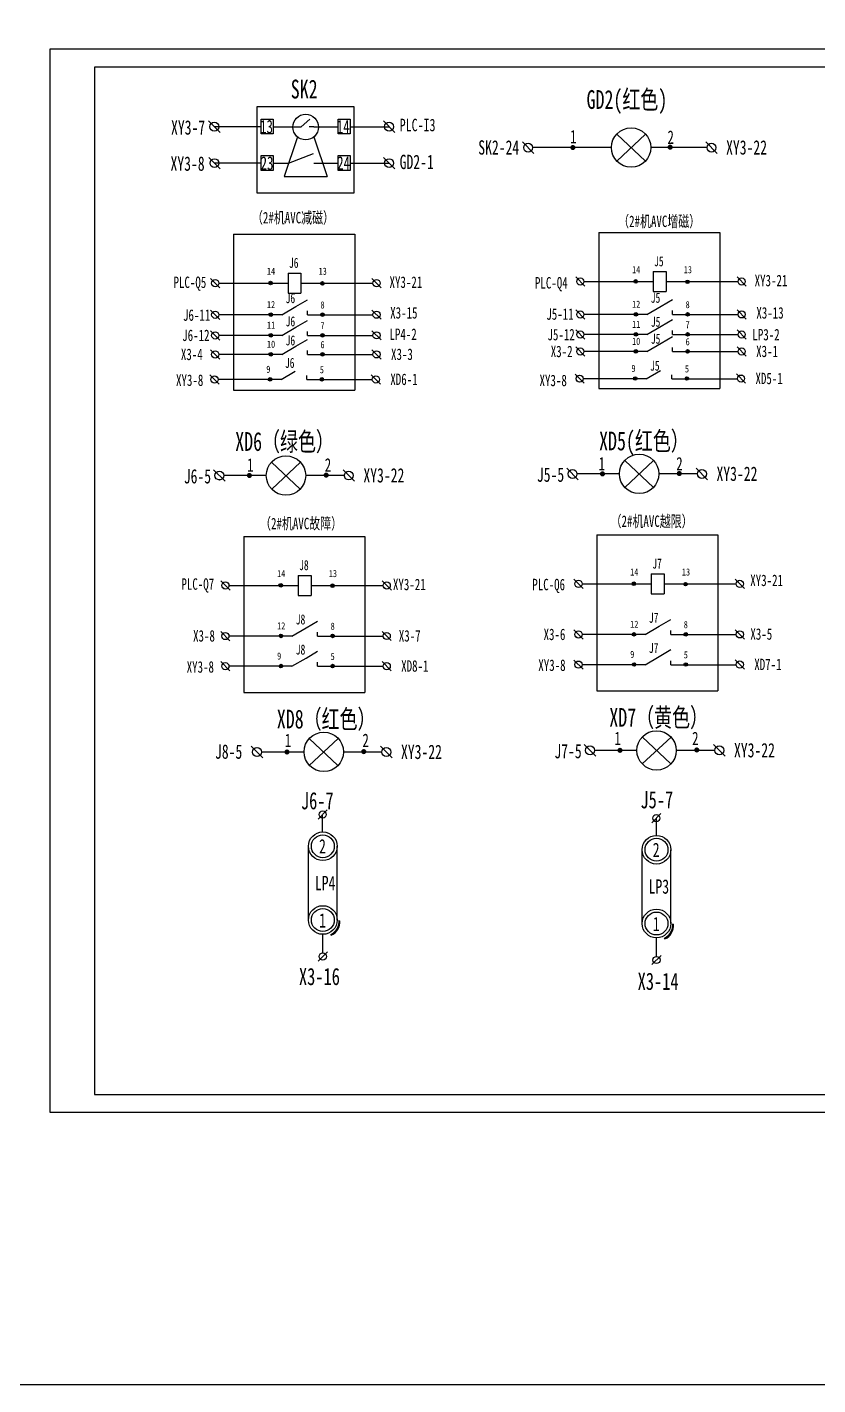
# Model space of a CAD drawing. Header units: millimetres. Extents: x -2527 to 7788, y -1442 to 1215.
# Drawn here: x 2905 to 3346, y -1442 to -684 of the extents above; entities that cross this region are included whole.
import ezdxf

# ---------------------------------------------------------------- set-up
doc = ezdxf.new("R2010")
doc.units = ezdxf.units.MM
doc.header["$MEASUREMENT"] = 0
doc.styles.get("Standard").update_dxf_attribs({"font": '', "width": 0.7, "height": 6})
doc.styles.get('Standard').set_extended_font_data('SimSun')

msp = doc.modelspace()

# ---------------------------------------------------------------- hatches: boundary and pattern name
for color, points in [(256, [(3207.828965568109, -750.8992203014168, 1), (3210.693734214672, -750.8992203014168, 1)]), (256, [(3262.146246532111, -750.7031395175463, 1), (3265.011015178674, -750.7031395175463, 1)]), (0, [(3041.460840546784, -826.5962366975318, 1), (3039.460840546784, -826.5962366975318, 1)]), (0, [(3070.36346993977, -826.824593873921, 1), (3068.36346993977, -826.824593873921, 1)]), (256, [(3245.34650111946, -825.7079352791743, 1), (3243.34650111946, -825.7079352791743, 1)]), (256, [(3274.249130512448, -825.9362924555635, 1), (3272.249130512448, -825.9362924555635, 1)]), (0, [(3041.573186239028, -844.2698054323737, 1), (3039.573186239028, -844.2698054323737, 1)]), (0, [(3070.440190386174, -844.2698054323737, 1), (3068.440190386174, -844.2698054323737, 1)]), (256, [(3245.458846811705, -844.0944972290117, 1), (3243.458846811705, -844.0944972290117, 1)]), (256, [(3274.325850958852, -844.0944972290117, 1), (3272.325850958852, -844.0944972290117, 1)]), (0, [(3041.573186239028, -855.7962437587412, 1), (3039.573186239028, -855.7962437587412, 1)]), (0, [(3070.440190386174, -855.7962437587412, 1), (3068.440190386174, -855.7962437587412, 1)]), (256, [(3245.458846811705, -855.2996622337077, 1), (3243.458846811705, -855.2996622337077, 1)]), (256, [(3274.325850958852, -855.2996622337077, 1), (3272.325850958852, -855.2996622337077, 1)]), (256, [(3245.458846811705, -864.798548135197, 1), (3243.458846811705, -864.798548135197, 1)]), (256, [(3274.325850958852, -864.798548135197, 1), (3272.325850958852, -864.798548135197, 1)]), (0, [(3041.573186239028, -866.4364276351707, 1), (3039.573186239028, -866.4364276351707, 1)]), (0, [(3070.440190386174, -866.4364276351707, 1), (3068.440190386174, -866.4364276351707, 1)]), (0, [(3041.197606923917, -880.4394328810367, 1), (3039.197606923917, -880.4394328810367, 1)]), (0, [(3070.064611071064, -880.4394328810367, 1), (3068.064611071064, -880.4394328810367, 1)]), (256, [(3245.083267496593, -879.953819420647, 1), (3243.083267496593, -879.953819420647, 1)]), (256, [(3273.95027164374, -879.953819420647, 1), (3271.95027164374, -879.953819420647, 1)]), (0, [(3027.199724193551, -934.116182504049, 1), (3030.064492840113, -934.116182504049, 1)]), (0, [(3070.072073612418, -933.9201017201785, 1), (3072.936842258981, -933.9201017201785, 1)]), (256, [(3224.366988869359, -933.2278810856915, 1), (3227.231757515922, -933.2278810856915, 1)]), (256, [(3267.239338288226, -933.031800301821, 1), (3270.104106934789, -933.031800301821, 1)]), (0, [(3244.310497360542, -994.6101923202395, 1), (3242.310497360542, -994.6101923202395, 1)]), (0, [(3047.143232684734, -995.4984937385971, 1), (3045.143232684734, -995.4984937385971, 1)]), (0, [(3076.04586207772, -995.7268509149862, 1), (3074.04586207772, -995.7268509149862, 1)]), (0, [(3273.21312675353, -994.8385494966287, 1), (3271.21312675353, -994.8385494966287, 1)]), (0, [(3047.255578376978, -1023.767932984212, 1), (3045.255578376978, -1023.767932984212, 1)]), (0, [(3076.122582524124, -1023.767932984212, 1), (3074.122582524124, -1023.767932984212, 1)]), (0, [(3244.422843052787, -1022.879631565855, 1), (3242.422843052787, -1022.879631565855, 1)]), (0, [(3273.289847199934, -1022.879631565855, 1), (3271.289847199934, -1022.879631565855, 1)]), (0, [(3244.422843052787, -1039.728904571605, 1), (3242.422843052787, -1039.728904571605, 1)]), (0, [(3273.289847199934, -1039.728904571605, 1), (3271.289847199934, -1039.728904571605, 1)]), (0, [(3047.255578376978, -1040.617205989963, 1), (3045.255578376978, -1040.617205989963, 1)]), (0, [(3076.122582524124, -1040.617205989963, 1), (3074.122582524124, -1040.617205989963, 1)]), (0, [(3048.189199764796, -1088.608621422599, 1), (3051.053968411359, -1088.608621422599, 1)]), (0, [(3091.061549183663, -1088.412540638729, 1), (3093.926317830226, -1088.412540638729, 1)]), (256, [(3234.139988927602, -1087.685722370868, 1), (3237.004757574165, -1087.685722370868, 1)]), (256, [(3277.012338346469, -1087.489641586998, 1), (3279.877106993032, -1087.489641586998, 1)])]:
    msp.add_hatch(color=color).paths.add_polyline_path(points)
h = msp.add_hatch(color=0)
edge = h.paths.add_edge_path()
edge.add_line((3078.330250809555, -1182.7565536183), (3079.096408002048, -1182.918419695903))
edge.add_arc((3071.168272820874, -1183.734361385961), 7.970011812571822, -66.51156928197281, 5.876034802165179, ccw=False)
edge.add_line((3074.344831701441, -1191.043982577981), (3073.853484119325, -1190.463859885819))
edge.add_arc((3069.83772755361, -1182.977507562872), 8.495397100687962, 298.2095675617099, 361.4903548422291)
h = msp.add_hatch(color=256)
edge = h.paths.add_edge_path()
edge.add_line((3264.670067589181, -1184.721939417233), (3265.436224781673, -1184.883805494836))
edge.add_arc((3257.5080896005, -1185.699747184894), 7.970011812571822, -66.51156928197281, 5.876034802165179, ccw=False)
edge.add_line((3260.684648481067, -1193.009368376914), (3260.193300898951, -1192.429245684752))
edge.add_arc((3256.177544333236, -1184.942893361805), 8.495397100687962, 298.2095675617099, 361.4903548422291)

# ---------------------------------------------------------------- linework, layer by layer
at = {"color": 0, "lineweight": -3, "ltscale": 1000}
msp.add_line((3057.493007725104, -739.2643650268265), (3062.303854109027, -735.0217974442503), dxfattribs=at)
at = {"color": 0}
for p, q in [((3012.303172364211, -742.4812302924392), (3005.869441832986, -736.0474997612146)), ((3035.267555841068, -739.2643650268265), (3009.02025237091, -739.2643650268265)), ((3041.938101418144, -739.2643650268265), (3050.522513868495, -739.2643650268265)), ((3050.522513868495, -739.2643650268265), (3057.493007725104, -739.2643650268265)), ((3064.658993464855, -739.2643650268265), (3062.08262241325, -739.2643650268265)), ((3064.658993464855, -739.2643650268265), (3078.252413935536, -739.2643650268265)), ((3055.41718711779, -744.9201954488526), (3047.962098578066, -767.1151247907846)), ((3064.655661064371, -744.9084814861817), (3072.09689655361, -767.1151247907846)), ((3012.349587511331, -762.8460384576747), (3005.915856980107, -756.41230792645)), ((3050.522513868495, -759.6291731920619), (3064.405892780987, -754.1572116749785)), ((3035.313970988189, -759.6291731920619), (3009.066667518031, -759.6291731920619)), ((3041.938101418144, -759.6291731920619), (3050.522513868495, -759.6291731920619)), ((3064.658993464855, -759.6291731920619), (3078.252413935536, -759.6291731920619)), ((3047.962098578066, -767.1151247907846), (3072.09689655361, -767.1151247907846)), ((3019.79367513012, -799.2609271156989), (3019.79367513012, -886.4129164071192)), ((3019.79367513012, -799.2609271156989), (3087.428872312415, -799.2609271156989)), ((3087.428872312415, -799.2609271156989), (3087.428872312415, -886.4129164071192)), ((3012.119480225277, -829.2426356094402), (3006.972495800297, -824.0956511844606)), ((3011.551188481748, -826.704593873922), (3050.213732320026, -826.704593873922)), ((3050.213732320026, -821.1045938739217), (3057.413732320027, -821.1045938739217)), ((3050.213732320026, -821.1045938739217), (3050.213732320026, -832.3045938739224)), ((3057.413732320027, -821.1045938739217), (3057.413732320027, -832.3045938739224)), ((3057.413732320027, -826.704593873922), (3061.592375245092, -826.704593873922)), ((3050.213732320026, -832.3045938739224), (3057.413732320027, -832.3045938739224)), ((3012.113734576522, -846.9278471678917), (3006.966750151541, -841.7808627429122)), ((3046.710773039016, -844.3898054323736), (3054.614834354303, -839.7545062008985)), ((3054.614834354303, -839.7545062008985), (3061.064889526993, -835.9719019684253)), ((3040.573186239028, -844.3898054323736), (3011.545442832993, -844.3898054323736)), ((3046.710773039016, -844.3898054323736), (3040.573186239028, -844.3898054323736)), ((3054.614834354303, -851.280944527266), (3061.064889526993, -847.4983402947928)), ((3061.064889526993, -844.3898054323736), (3061.064889526993, -842.158659986515)), ((3061.064889526993, -844.3898054323736), (3069.440190386174, -844.3898054323736)), ((3012.113734576522, -858.4542854942592), (3006.966750151541, -853.3073010692797)), ((3040.573186239028, -855.9162437587411), (3011.545442832993, -855.9162437587411)), ((3046.710773039016, -855.9162437587411), (3040.573186239028, -855.9162437587411)), ((3046.710773039016, -855.9162437587411), (3054.614834354303, -851.280944527266)), ((3061.064889526993, -855.9162437587411), (3061.064889526993, -853.6850983128825)), ((3061.064889526993, -855.9162437587411), (3069.440190386174, -855.9162437587411)), ((3012.113734576522, -869.0944693706888), (3006.966750151541, -863.9474849457083)), ((3046.710773039016, -866.5564276351697), (3054.614834354303, -861.9211284036946)), ((3054.614834354303, -861.9211284036946), (3061.064889526993, -858.1385241712223)), ((3061.064889526993, -866.5564276351697), (3061.064889526993, -864.325282189312)), ((3040.573186239028, -866.5564276351697), (3011.545442832993, -866.5564276351697)), ((3046.710773039016, -866.5564276351697), (3040.573186239028, -866.5564276351697)), ((3061.064889526993, -866.5564276351697), (3069.440190386174, -866.5564276351697)), ((3011.738155261412, -883.0974746165548), (3006.591170836431, -877.9504901915743)), ((3046.335193723906, -880.5594328810357), (3054.239255039192, -875.9241336495625)), ((3060.689310211883, -880.5594328810357), (3060.689310211883, -878.328287435178)), ((3040.197606923917, -880.5594328810357), (3011.169863517882, -880.5594328810357)), ((3019.79367513012, -886.4129164071192), (3087.428872312415, -886.4129164071192)), ((3046.335193723906, -880.5594328810357), (3040.197606923917, -880.5594328810357)), ((3060.689310211883, -880.5594328810357), (3069.064611071064, -880.5594328810357)), ((3015.103526660921, -937.3788461894883), (3008.669796129697, -930.9451156582645)), ((3087.35457567888, -937.3718183697611), (3080.920845147656, -930.9380878385364)), ((3025.47606726807, -968.1631841567641), (3093.111264450366, -968.1631841567641)), ((3025.47606726807, -968.1631841567641), (3025.47606726807, -1055.315173448183)), ((3093.111264450366, -968.1631841567641), (3093.111264450366, -1055.315173448183)), ((3017.801872363227, -998.1448926505054), (3012.654887938247, -992.9979082255259)), ((3055.896124457976, -990.0068509149869), (3055.896124457976, -1001.206850914987)), ((3055.896124457976, -990.0068509149869), (3063.096124457977, -990.0068509149869)), ((3063.096124457977, -990.0068509149869), (3063.096124457977, -1001.206850914987)), ((3107.892087368364, -998.1556088729667), (3102.745102943384, -993.0086244479871)), ((3214.969137039036, -997.256591232147), (3209.822152614056, -992.1096068071683)), ((3253.063389133786, -989.1185494966294), (3260.263389133785, -989.1185494966294)), ((3253.063389133786, -989.1185494966294), (3253.063389133786, -1000.318549496629)), ((3260.263389133785, -989.1185494966294), (3260.263389133785, -1000.318549496629)), ((3305.059352044173, -997.2673074546092), (3299.912367619193, -992.1203230296296)), ((3017.233580619698, -995.6068509149864), (3055.896124457976, -995.6068509149864)), ((3055.896124457976, -1001.206850914987), (3063.096124457977, -1001.206850914987)), ((3063.096124457977, -995.6068509149864), (3067.274767383042, -995.6068509149864)), ((3067.274767383042, -995.6068509149864), (3103.318918799962, -995.6068509149864)), ((3214.400845295508, -994.7185494966288), (3253.063389133786, -994.7185494966288)), ((3253.063389133786, -1000.318549496629), (3260.263389133785, -1000.318549496629)), ((3260.263389133785, -994.7185494966288), (3264.442032058851, -994.7185494966288)), ((3264.442032058851, -994.7185494966288), (3300.486183475771, -994.7185494966288)), ((3060.297226492253, -1019.252633752738), (3066.747281664943, -1015.470029520264)), ((3257.464491168063, -1018.364332334379), (3263.914546340751, -1014.581728101906)), ((3017.796126714472, -1026.42597471973), (3012.649142289491, -1021.278990294751)), ((3046.255578376978, -1023.887932984212), (3017.227834970943, -1023.887932984212)), ((3052.393165176966, -1023.887932984212), (3046.255578376978, -1023.887932984212)), ((3052.393165176966, -1023.887932984212), (3060.297226492253, -1019.252633752738)), ((3066.747281664943, -1023.887932984212), (3066.747281664943, -1021.656787538353)), ((3066.747281664943, -1023.887932984212), (3075.122582524124, -1023.887932984212)), ((3075.122582524124, -1023.887932984212), (3103.318918799962, -1023.887932984212)), ((3107.884844823936, -1026.378888777007), (3102.737860398957, -1021.231904352027)), ((3214.96339139028, -1025.537673301373), (3209.816406965301, -1020.390688876393)), ((3243.422843052787, -1022.999631565855), (3214.395099646752, -1022.999631565855)), ((3249.560429852774, -1022.999631565855), (3243.422843052787, -1022.999631565855)), ((3249.560429852774, -1022.999631565855), (3257.464491168063, -1018.364332334379)), ((3263.914546340751, -1022.999631565855), (3263.914546340751, -1020.768486119996)), ((3263.914546340751, -1022.999631565855), (3272.289847199934, -1022.999631565855)), ((3272.289847199934, -1022.999631565855), (3300.486183475771, -1022.999631565855)), ((3305.052109499746, -1025.490587358649), (3299.905125074765, -1020.343602933669)), ((3257.464491168063, -1035.213605340131), (3263.914546340753, -1031.431001107657)), ((3017.796126714472, -1043.275247725481), (3012.649142289491, -1038.128263300502)), ((3052.393165176966, -1040.737205989964), (3060.297226492253, -1036.101906758488)), ((3060.297226492253, -1036.101906758488), (3066.747281664943, -1032.319302526014)), ((3066.747281664943, -1040.737205989964), (3066.747281664943, -1038.506060544104)), ((3107.884844823936, -1043.228161782758), (3102.737860398957, -1038.081177357778)), ((3214.963391390282, -1042.386946307123), (3209.816406965301, -1037.239961882144)), ((3249.560429852776, -1039.848904571605), (3257.464491168063, -1035.213605340131)), ((3263.914546340753, -1039.848904571605), (3263.914546340753, -1037.617759125746)), ((3305.052109499746, -1042.3398603644), (3299.905125074767, -1037.19287593942)), ((3046.255578376978, -1040.737205989964), (3017.227834970944, -1040.737205989964)), ((3052.393165176966, -1040.737205989964), (3046.255578376978, -1040.737205989964)), ((3066.747281664943, -1040.737205989964), (3075.122582524124, -1040.737205989964)), ((3075.122582524124, -1040.737205989964), (3103.318918799962, -1040.737205989964)), ((3243.422843052787, -1039.848904571605), (3214.395099646752, -1039.848904571605)), ((3249.560429852776, -1039.848904571605), (3243.422843052787, -1039.848904571605)), ((3263.914546340753, -1039.848904571605), (3272.289847199934, -1039.848904571605)), ((3272.289847199934, -1039.848904571605), (3300.486183475772, -1039.848904571605)), ((3025.47606726807, -1055.315173448183), (3093.111264450366, -1055.315173448183)), ((3222.643331943878, -1054.426872029826), (3290.278529126174, -1054.426872029826)), ((3036.093002232166, -1091.871285108039), (3029.659271700943, -1085.437554576814)), ((3072.113890595973, -1121.001394918698), (3066.966906170994, -1126.148379343677)), ((3069.540398383484, -1133.268916010888), (3069.540398383484, -1123.574887131188)), ((3061.632560464785, -1165.877605802239), (3061.632469800698, -1141.268415644972)), ((3077.632382615467, -1165.877605802239), (3077.632469800594, -1141.268414514025)), ((3061.632621854284, -1182.5407178925), (3061.632560464785, -1165.877605802239)), ((3077.632265769765, -1182.539673248846), (3077.632324799923, -1165.877605802239)), ((3078.330250809555, -1182.7565536183), (3079.096408002048, -1182.918419695903)), ((3069.632440327398, -1200.878017561072), (3069.632440327398, -1190.486825432752)), ((3073.853484119325, -1190.463859885819), (3074.344831701441, -1191.043982577981)), ((3072.198180102876, -1200.310102883263), (3067.051195677896, -1205.457087308242))]:
    msp.add_line(p, q, dxfattribs=at)
for p, q in [((3084.922959512611, -739.2643650268265), (3106.637315693692, -739.2643650268265)), ((3109.854180959303, -742.4812302924392), (3103.420450428079, -736.0474997612146)), ((3187.502697237867, -754.1618839868561), (3181.068966706644, -747.7281534556314)), ((3289.875422109876, -754.1689118065833), (3283.441691578652, -747.7351812753586)), ((3109.854180959303, -762.8460384576747), (3103.420450428079, -756.4123079264509)), ((3084.922959512611, -759.6291731920619), (3106.637315693692, -759.6291731920619)), ((3223.679335702796, -798.3726256973414), (3291.314532885092, -798.3726256973414)), ((3223.679335702796, -798.3726256973414), (3223.679335702797, -885.5246149887607)), ((3291.314532885092, -798.3726256973414), (3291.314532885092, -885.5246149887607)), ((3061.592375245092, -826.704593873922), (3097.636526662012, -826.704593873922)), ((3102.209695230414, -829.2533518319024), (3097.062710805434, -824.1063674069219)), ((3216.005140797954, -828.3543341910827), (3210.858156372974, -823.2073497661031)), ((3215.436849054426, -825.8162924555636), (3254.099392892704, -825.8162924555636)), ((3254.099392892704, -820.2162924555641), (3254.099392892704, -831.416292455564)), ((3254.099392892704, -820.2162924555641), (3261.299392892703, -820.2162924555641)), ((3261.299392892703, -820.2162924555641), (3261.299392892703, -831.416292455564)), ((3261.299392892703, -825.8162924555636), (3265.478035817769, -825.8162924555636)), ((3265.478035817769, -825.8162924555636), (3301.522187234689, -825.8162924555636)), ((3306.095355803091, -828.3650504135439), (3300.948371378111, -823.2180659885644)), ((3254.099392892704, -831.416292455564), (3261.299392892703, -831.416292455564)), ((3102.202452685986, -846.8807612251676), (3097.055468261007, -841.733776800188)), ((3215.999395149198, -846.7525389645298), (3210.852410724219, -841.6055545395511)), ((3250.596433611692, -844.2144972290125), (3258.500494926981, -839.5791979975374)), ((3258.500494926981, -839.5791979975374), (3264.950550099669, -835.7965937650633)), ((3264.950550099669, -844.2144972290125), (3264.950550099669, -841.983351783153)), ((3306.088113258664, -846.7054530218074), (3300.941128833683, -841.558468596827)), ((3069.440190386174, -844.3898054323736), (3097.636526662012, -844.3898054323736)), ((3244.458846811705, -844.2144972290125), (3215.43110340567, -844.2144972290125)), ((3250.596433611692, -844.2144972290125), (3244.458846811705, -844.2144972290125)), ((3258.500494926981, -850.7843630022335), (3264.950550099669, -847.0017587697594)), ((3264.950550099669, -844.2144972290125), (3273.325850958852, -844.2144972290125)), ((3273.325850958852, -844.2144972290125), (3301.52218723469, -844.2144972290125)), ((3069.440190386174, -855.9162437587411), (3097.636526662012, -855.9162437587411)), ((3102.202452685986, -858.4071995515351), (3097.055468261007, -853.2602151265555)), ((3215.999395149198, -857.9577039692258), (3210.852410724219, -852.8107195442471)), ((3244.458846811705, -855.4196622337086), (3215.43110340567, -855.4196622337086)), ((3250.596433611692, -855.4196622337086), (3244.458846811705, -855.4196622337086)), ((3250.596433611692, -855.4196622337086), (3258.500494926981, -850.7843630022335)), ((3258.500494926981, -860.2832489037228), (3264.950550099669, -856.5006446712487)), ((3264.950550099669, -855.4196622337086), (3264.950550099669, -853.188516787849)), ((3264.950550099669, -855.4196622337086), (3273.325850958852, -855.4196622337086)), ((3273.325850958852, -855.4196622337086), (3301.52218723469, -855.4196622337086)), ((3306.088113258664, -857.9106180265035), (3300.941128833683, -852.763633601523)), ((3102.202452685986, -869.0473834279646), (3097.055468261007, -863.9003990029842)), ((3215.999395149198, -867.4565898707151), (3210.852410724219, -862.3096054457355)), ((3250.596433611692, -864.9185481351969), (3258.500494926981, -860.2832489037228)), ((3264.950550099669, -864.9185481351969), (3264.950550099669, -862.6874026893383)), ((3306.088113258664, -867.4095039279919), (3300.941128833683, -862.2625195030123)), ((3069.440190386174, -866.5564276351697), (3097.636526662012, -866.5564276351697)), ((3244.458846811705, -864.9185481351969), (3215.43110340567, -864.9185481351969)), ((3250.596433611692, -864.9185481351969), (3244.458846811705, -864.9185481351969)), ((3264.950550099669, -864.9185481351969), (3273.325850958852, -864.9185481351969)), ((3273.325850958852, -864.9185481351969), (3301.52218723469, -864.9185481351969)), ((3101.826873370876, -883.0503886738306), (3096.679888945897, -877.903404248852)), ((3215.623815834088, -882.6118611561651), (3210.476831409107, -877.4648767311855)), ((3250.220854296582, -880.0738194206469), (3258.124915611868, -875.4385201891728)), ((3264.574970784559, -880.0738194206469), (3264.574970784559, -877.8426739747883)), ((3305.712533943552, -882.5647752134419), (3300.565549518573, -877.4177907884623)), ((3069.064611071064, -880.5594328810357), (3097.260947346902, -880.5594328810357)), ((3244.083267496593, -880.0738194206469), (3215.055524090559, -880.0738194206469)), ((3223.679335702796, -885.5246149887607), (3291.314532885092, -885.5246149887607)), ((3250.220854296582, -880.0738194206469), (3244.083267496593, -880.0738194206469)), ((3264.574970784559, -880.0738194206469), (3272.95027164374, -880.0738194206469)), ((3272.95027164374, -880.0738194206469), (3301.146607919578, -880.0738194206469)), ((3212.270791336729, -936.4905447711308), (3205.837060805506, -930.0568142399061)), ((3284.521840354689, -936.4835169514035), (3278.088109823465, -930.0497864201789)), ((3222.643331943878, -967.2748827384066), (3222.643331943879, -1054.426872029826)), ((3222.643331943878, -967.2748827384066), (3290.278529126174, -967.2748827384066)), ((3290.278529126174, -967.2748827384066), (3290.278529126174, -1054.426872029826)), ((3222.043791394972, -1090.948386056308), (3215.610060863748, -1084.514655525083)), ((3294.294840412931, -1090.941358236581), (3287.861109881707, -1084.507627705356)), ((3108.344051250126, -1091.864257288312), (3101.910320718902, -1085.430526757086)), ((3258.453707375599, -1122.96678071763), (3253.30672295062, -1128.11376514261)), ((3255.88021516311, -1135.234301809821), (3255.88021516311, -1125.54027293012)), ((3247.972377244411, -1167.842991601172), (3247.972286580324, -1143.233801443905)), ((3263.972199395093, -1167.842991601172), (3263.97228658022, -1143.233800312957)), ((3247.972438633909, -1184.506103691432), (3247.972377244411, -1167.842991601172)), ((3263.972082549391, -1184.505059047779), (3263.972141579549, -1167.842991601172)), ((3264.670067589181, -1184.721939417233), (3265.436224781673, -1184.883805494836)), ((3255.972257107024, -1202.843403360004), (3255.972257107024, -1192.452211231684)), ((3260.193300898951, -1192.429245684752), (3260.684648481067, -1193.009368376914)), ((3258.537996882502, -1202.275488682195), (3253.391012457522, -1207.422473107174))]:
    msp.add_line(p, q)
at = {"linetype": 'Continuous'}
for p, q in [((3230.792859791983, -750.9379909015161), (3186.792859791983, -750.9379909015161)), ((3233.745878349673, -743.4382515949046), (3249.755323104406, -758.5274031316103)), ((3249.859549021825, -743.4594532858355), (3233.800246456769, -758.4956447751574)), ((3284.158556844264, -750.9379909015161), (3252.792859791983, -750.9379909015161)), ((3238.189411009356, -925.7669123791793), (3254.198855764089, -940.856063915885)), ((3254.303081681508, -925.7881140701111), (3238.243779116452, -940.824305559433)), ((3206.560953890845, -933.2666516857907), (3206.553935949188, -933.2666516857907)), ((3235.236392451666, -933.2666516857907), (3211.553916193047, -933.2666516857907)), ((3278.805014601589, -933.2666516857907), (3257.236392451666, -933.2666516857907)), ((3247.962411067598, -1080.224753664356), (3263.97185582233, -1095.313905201062)), ((3264.076081739749, -1080.245955355287), (3248.016779174694, -1095.282146844609)), ((3102.627225497026, -1088.647392022699), (3081.058603347103, -1088.647392022699)), ((3216.333953949086, -1087.724492970968), (3216.32693600743, -1087.724492970968)), ((3245.009392509908, -1087.724492970968), (3221.32691625129, -1087.724492970968)), ((3288.578014659832, -1087.724492970968), (3267.009392509908, -1087.724492970968))]:
    msp.add_line(p, q, dxfattribs=at)
at = {"color": 0, "linetype": 'Continuous'}
for p, q in [((3041.022146333547, -926.6552137975377), (3057.03159108828, -941.7443653342434)), ((3057.135817005699, -926.6764154884686), (3041.076514440643, -941.7126069777905)), ((3009.393689215036, -934.1549531041492), (3009.386671273378, -934.1549531041492)), ((3038.069127775857, -934.1549531041492), (3014.386651517239, -934.1549531041492)), ((3081.637749925781, -934.1549531041492), (3060.069127775857, -934.1549531041492)), ((3062.011621904794, -1081.147652716088), (3078.021066659527, -1096.236804252793)), ((3078.125292576946, -1081.168854407018), (3062.06599001189, -1096.20504589634)), ((3062.096460952524, -1081.068218620973), (3078.105905707256, -1096.157370157679)), ((3030.383164786283, -1088.647392022699), (3030.376146844625, -1088.647392022699)), ((3059.058603347103, -1088.647392022699), (3035.376127088486, -1088.647392022699))]:
    msp.add_line(p, q, dxfattribs=at)
at = {"color": 1, "lineweight": -3, "ltscale": 1000}
msp.add_lwpolyline([(-1784.675944593917, -215.4055684265004), (7786.060408455211, -215.4055684265004), (7786.060408455211, -1442.203847703855), (-1784.675944593917, -1442.203847703855)], close=True, dxfattribs=at)
for points in [[(2917.227195711879, -1289.902977936455), (3757.227195711879, -1289.902977936455), (3757.227195711879, -695.9029779364546), (2917.227195711879, -695.9029779364546)], [(2942.227195711879, -1279.902977936455), (3747.227195711879, -1279.902977936455), (3747.227195711879, -705.9029779364546), (2942.227195711879, -705.9029779364546)]]:
    msp.add_lwpolyline(points, close=True)
at = {"color": 0}
msp.add_lwpolyline([(3032.936513967054, -728.0015167925185), (3086.854814063105, -728.0015167925185), (3086.854814063105, -776.4429822251577), (3032.936513967054, -776.4429822251577)], close=True, dxfattribs=at)
at = {"color": 0, "lineweight": -3, "ltscale": 1000}
for points in [[(3035.267555841068, -735.0497252229588), (3041.938101418144, -735.0497252229588), (3041.938101418144, -743.3292318559861), (3035.267555841068, -743.3292318559861)], [(3078.252413935536, -735.0497252229588), (3084.922959512611, -735.0497252229588), (3084.922959512611, -743.3292318559861), (3078.252413935536, -743.3292318559861)], [(3035.267555841068, -755.4145333881943), (3041.938101418144, -755.4145333881943), (3041.938101418144, -763.6940400212216), (3035.267555841068, -763.6940400212216)], [(3078.252413935536, -755.4145333881943), (3084.922959512611, -755.4145333881943), (3084.922959512611, -763.6940400212216), (3078.252413935536, -763.6940400212216)]]:
    msp.add_lwpolyline(points, close=True, dxfattribs=at)
at = {"color": 0}
for centre, radius in [((3060.029497565838, -739.4515822003259), 7.15395964002681), ((3009.086307098598, -739.250309387372), 2.5), ((3009.093334918325, -739.2573372070992), 2.5), ((3009.132722245718, -759.6151175526074), 2.5), ((3009.139750065446, -759.6221453723347), 2.5), ((3009.545988012787, -826.6578988853862), 2), ((3009.551610268569, -826.6635211411685), 2), ((3040.460840546784, -826.5962366975318), 1), ((3040.460840546784, -826.5962366975318), 0.12), ((3069.36346993977, -826.824593873921), 1), ((3069.36346993977, -826.824593873921), 0.12), ((3009.540242364032, -844.3431104438387), 2), ((3009.545864619813, -844.3487326996201), 2), ((3040.573186239028, -844.2698054323737), 1), ((3040.573186239028, -844.2698054323737), 0.12), ((3069.440190386174, -844.2698054323737), 1), ((3069.440190386174, -844.2698054323737), 0.12), ((3009.540242364032, -855.8695487702062), 2), ((3009.545864619813, -855.8751710259876), 2), ((3040.573186239028, -855.7962437587412), 1), ((3040.573186239028, -855.7962437587412), 0.12), ((3069.440190386174, -855.7962437587412), 1), ((3069.440190386174, -855.7962437587412), 0.12), ((3009.540242364032, -866.5097326466357), 2), ((3009.545864619813, -866.5153549024171), 2), ((3040.573186239028, -866.4364276351707), 1), ((3040.573186239028, -866.4364276351707), 0.12), ((3069.440190386174, -866.4364276351707), 1), ((3069.440190386174, -866.4364276351707), 0.12), ((3009.164663048921, -880.5127378925017), 2), ((3009.170285304703, -880.5183601482831), 2), ((3040.197606923917, -880.4394328810367), 1), ((3069.064611071064, -880.4394328810367), 1), ((3040.197606923917, -880.4394328810367), 0.12), ((3069.064611071064, -880.4394328810367), 0.12), ((3011.886661395309, -934.147925284422), 2.5), ((3011.893689215036, -934.1549531041492), 2.5), ((3084.137710413268, -934.1408974646947), 2.5), ((3084.144738232995, -934.147925284422), 2.5), ((3015.228380150737, -995.5601559264514), 2), ((3015.234002406519, -995.5657781822338), 2), ((3105.318595155874, -995.5708721489136), 2), ((3105.324217411656, -995.576494404695), 2), ((3212.395644826545, -994.6718545080939), 2), ((3212.401267082327, -994.6774767638753), 2), ((3243.310497360542, -994.6101923202395), 1), ((3302.485859831682, -994.6825707305561), 2), ((3302.491482087465, -994.6881929863375), 2), ((3046.143232684734, -995.4984937385971), 1), ((3046.143232684734, -995.4984937385971), 0.12), ((3075.04586207772, -995.7268509149862), 1), ((3075.04586207772, -995.7268509149862), 0.12), ((3243.310497360542, -994.6101923202395), 0.12), ((3272.21312675353, -994.8385494966287), 1), ((3272.21312675353, -994.8385494966287), 0.12), ((3015.222634501982, -1023.841237995677), 2), ((3015.228256757763, -1023.846860251459), 2), ((3046.255578376978, -1023.767932984212), 1), ((3046.255578376978, -1023.767932984212), 0.12), ((3075.122582524124, -1023.767932984212), 1), ((3075.122582524124, -1023.767932984212), 0.12), ((3105.311352611447, -1023.794152052954), 2), ((3105.316974867229, -1023.799774308735), 2), ((3212.38989917779, -1022.95293657732), 2), ((3212.395521433572, -1022.958558833102), 2), ((3243.422843052787, -1022.879631565855), 1), ((3243.422843052787, -1022.879631565855), 0.12), ((3272.289847199934, -1022.879631565855), 1), ((3272.289847199934, -1022.879631565855), 0.12), ((3302.478617287255, -1022.905850634596), 2), ((3302.484239543037, -1022.911472890378), 2), ((3015.222634501982, -1040.690511001428), 2), ((3015.228256757763, -1040.69613325721), 2), ((3105.311352611448, -1040.643425058704), 2), ((3105.316974867229, -1040.649047314487), 2), ((3212.389899177791, -1039.80220958307), 2), ((3212.395521433573, -1039.807831838853), 2), ((3243.422843052787, -1039.728904571605), 1), ((3272.289847199934, -1039.728904571605), 1), ((3302.478617287255, -1039.755123640347), 2), ((3302.484239543039, -1039.760745896128), 2), ((3046.255578376978, -1040.617205989963), 1), ((3046.255578376978, -1040.617205989963), 0.12), ((3075.122582524124, -1040.617205989963), 1), ((3075.122582524124, -1040.617205989963), 0.12), ((3243.422843052787, -1039.728904571605), 0.12), ((3272.289847199934, -1039.728904571605), 0.12), ((3032.876136966555, -1088.640364202972), 2.5), ((3032.883164786283, -1088.647392022699), 2.5), ((3069.52915387192, -1123.574887131188), 2), ((3069.534776127702, -1123.569264875407), 2), ((3069.632469800644, -1141.268386171727), 8), ((3069.632469800644, -1141.268386171727), 6.4), ((3069.632440327398, -1182.486825432752), 8), ((3069.632440327398, -1182.486825432752), 6.4), ((3069.613443378822, -1202.883595095753), 2), ((3069.619065634604, -1202.877972839971), 2)]:
    msp.add_circle(centre, radius, dxfattribs=at)
for centre, radius in [((3106.637315693692, -739.250309387372), 2.5), ((3106.644343513419, -739.2573372070992), 2.5), ((3184.285831972255, -750.9309630817888), 2.5), ((3184.292859791983, -750.9379909015161), 2.5), ((3286.658556844264, -750.9379909015161), 2.5), ((3286.665584663991, -750.9450187212433), 2.5), ((3106.637315693692, -759.6151175526074), 2.5), ((3106.644343513419, -759.6221453723347), 2.5), ((3099.636203017924, -826.6686151078493), 2), ((3099.641825273706, -826.6742373636307), 2), ((3213.431648585463, -825.7695974670287), 2), ((3213.437270841245, -825.775219722811), 2), ((3244.34650111946, -825.7079352791743), 1), ((3244.34650111946, -825.7079352791743), 0.12), ((3273.249130512448, -825.9362924555635), 1), ((3273.249130512448, -825.9362924555635), 0.12), ((3303.5218635906, -825.7803136894909), 2), ((3303.527485846383, -825.7859359452723), 2), ((3099.628960473497, -844.2960245011145), 2), ((3099.634582729279, -844.3016467568968), 2), ((3213.425902936708, -844.1678022404767), 2), ((3213.431525192491, -844.1734244962599), 2), ((3244.458846811705, -844.0944972290117), 1), ((3244.458846811705, -844.0944972290117), 0.12), ((3273.325850958852, -844.0944972290117), 1), ((3273.325850958852, -844.0944972290117), 0.12), ((3303.514621046173, -844.1207162977544), 2), ((3303.520243301955, -844.1263385535358), 2), ((3099.628960473497, -855.822462827482), 2), ((3099.634582729279, -855.8280850832643), 2), ((3213.425902936708, -855.3729672451727), 2), ((3213.431525192491, -855.378589500956), 2), ((3244.458846811705, -855.2996622337077), 1), ((3244.458846811705, -855.2996622337077), 0.12), ((3273.325850958852, -855.2996622337077), 1), ((3273.325850958852, -855.2996622337077), 0.12), ((3303.514621046173, -855.3258813024504), 2), ((3303.520243301955, -855.3315035582318), 2), ((3099.628960473497, -866.4626467039116), 2), ((3099.634582729279, -866.468268959693), 2), ((3213.425902936708, -864.871853146662), 2), ((3213.431525192491, -864.8774754024444), 2), ((3244.458846811705, -864.798548135197), 1), ((3244.458846811705, -864.798548135197), 0.12), ((3273.325850958852, -864.798548135197), 1), ((3273.325850958852, -864.798548135197), 0.12), ((3303.514621046173, -864.8247672039388), 2), ((3303.520243301955, -864.8303894597202), 2), ((3099.253381158385, -880.4656519497776), 2), ((3099.259003414169, -880.471274205559), 2), ((3213.050323621597, -880.027124432112), 2), ((3213.055945877379, -880.0327466878944), 2), ((3244.083267496593, -879.953819420647), 1), ((3244.083267496593, -879.953819420647), 0.12), ((3272.95027164374, -879.953819420647), 1), ((3272.95027164374, -879.953819420647), 0.12), ((3303.139041731062, -879.9800384893888), 2), ((3303.144663986845, -879.9856607451702), 2), ((3209.053926071118, -933.2596238660644), 2.5), ((3209.060953890845, -933.2666516857917), 2.5), ((3281.304975089077, -933.2525960463363), 2.5), ((3281.312002908804, -933.2596238660635), 2.5), ((3105.127185984515, -1088.633336383245), 2.5), ((3105.134213804242, -1088.640364202972), 2.5), ((3218.826926129359, -1087.717465151241), 2.5), ((3218.833953949086, -1087.724492970968), 2.5), ((3291.077975147318, -1087.710437331513), 2.5), ((3291.085002967046, -1087.717465151241), 2.5), ((3255.868970651546, -1125.54027293012), 2), ((3255.874592907327, -1125.534650674339), 2), ((3255.97228658027, -1143.233771970659), 8.000000000000137), ((3255.97228658027, -1143.233771970659), 6.4), ((3255.972257107024, -1184.452211231684), 8), ((3255.972257107024, -1184.452211231684), 6.4), ((3255.953260158448, -1204.848980894685), 2), ((3255.95888241423, -1204.843358638904), 2)]:
    msp.add_circle(centre, radius)
at = {"linetype": 'Continuous'}
for centre in [(3241.792859791983, -750.9379909015161), (3246.236392451666, -933.2666516857907), (3256.009392509908, -1087.724492970968)]:
    msp.add_circle(centre, 11, dxfattribs=at)
at = {"color": 0, "linetype": 'Continuous'}
for centre in [(3049.069127775857, -934.1549531041492), (3070.143442394832, -1088.567957927585)]:
    msp.add_circle(centre, 11, dxfattribs=at)
at = {"color": 0}
msp.add_arc((3071.168272820874, -1183.734361385961), 7.970011812571822, 293.4884307180311, 5.876034802140386, dxfattribs=at)
msp.add_arc((3257.5080896005, -1185.699747184894), 7.970011812571822, 293.4884307180311, 5.876034802140386)

# ---------------------------------------------------------------- texts
at = {"color": 0, "width": 0.7}
for s, height, p in [('SK2', 10.5, (3051.725148748273, -723.4702286078773)), ('13', 7.5, (3034.618123581948, -742.967311314228)), ('14', 7.5, (3077.466388666658, -742.9262688589524)), ('23', 7.5, (3034.900358146901, -763.3653834877596)), ('24', 7.5, (3077.650960007454, -763.2910770241879)), ('（2#机AVC减磁）', 6.4, (3030.063784755471, -793.2737974650754)), ('14', 4, (3038.435196762086, -822.0160819079119)), ('J6', 5.600000000000001, (3050.715272069287, -818.1140765942409)), ('13', 4, (3067.298624907255, -822.0160819079119)), ('PLC-Q5', 6.4, (2986.258915161997, -829.3799947700427)), ('XY3-21', 6.4, (3106.869376707506, -829.2948277657479)), ('PLC-Q4', 6.4, (3188.071244601145, -829.6668579768593)), ('XY3-21', 6.4, (3310.7494150244, -828.400904091608)), ('J6', 5.600000000000001, (3048.846976623864, -837.8270617968974)), ('J6-11', 6.4, (2991.554834935909, -847.708333537239)), ('12', 4, (3038.435196762086, -840.6275650408443)), ('8', 4, (3068.330355340593, -840.846102872044)), ('X3-15', 6.4, (3107.256796813645, -846.4351737296229)), ('J5-11', 6.4, (3194.424131614003, -847.1285896129066)), ('X3-13', 6.4, (3311.703086235942, -846.4543185466891)), ('11', 4, (3038.435196762086, -852.1540033672118)), ('J6', 5.600000000000001, (3048.846976623864, -850.8032148090115)), ('7', 4, (3068.330355340593, -852.3725411984115)), ('J6-12', 6.4, (2991.120317946778, -858.9975126410118)), ('J6', 5.600000000000001, (3048.846976623864, -861.443398685441)), ('LP4-2', 6.4, (3106.837786438133, -858.4127396322929)), ('J5-12', 6.4, (3195.062195611768, -858.6205949341438)), ('LP3-2', 6.4, (3309.502336352569, -858.6232108691593)), ('X3-4', 6.4, (2990.378186113756, -869.6433187732227)), ('10', 4, (3038.435196762086, -862.7941872436413)), ('6', 4, (3068.330355340593, -863.0127250748401)), ('X3-3', 6.4, (3107.712598114356, -869.589015859462)), ('X3-2', 6.4, (3196.894496301886, -868.0054392732491)), ('X3-1', 6.4, (3311.598258687034, -867.9511363594893)), ('J6', 5.600000000000001, (3048.471397308753, -873.9966892455604)), ('XY3-8', 6.4, (2987.657550479445, -884.0919196341792)), ('9', 4, (3038.059617446976, -876.7971924895073)), ('5', 4, (3067.954776025483, -877.0157303207079)), ('XD6-1', 6.4, (3107.331396543465, -883.5863988495466)), ('XY3-8', 6.4, (3190.635038849083, -884.2055410891089)), ('XD5-1', 6.4, (3311.21705711614, -883.1007853891579)), ('XD6（绿色）', 10.5, (3020.709599428075, -920.3884882054608)), ('1', 7.5, (3027.372181075009, -931.988786198539)), ('2', 7.5, (3070.721099802488, -931.988786198539)), ('J6-5', 8, (2991.994272882052, -938.5556566589303)), ('（2#机AVC故障）', 6.4, (3034.58768199406, -964.173808138542)), ('J8', 5.600000000000001, (3056.397664207237, -987.0163336353053)), ('J7', 5.600000000000001, (3253.564928883045, -986.1280322169478)), ('13', 4, (3270.148281721013, -990.0300375306188)), ('PLC-Q7', 6.4, (2990.665881200889, -997.9888652149339)), ('14', 4, (3044.117588900036, -990.9183389489772)), ('13', 4, (3072.981017045205, -990.9183389489772)), ('XY3-21', 6.4, (3108.790025394864, -998.1970848068122)), ('PLC-Q6', 6.4, (3186.602427986937, -998.2445551235433)), ('14', 4, (3241.284853575844, -990.0300375306188)), ('XY3-21', 6.4, (3308.299208878891, -995.9002032576454)), ('12', 4, (3044.117588900036, -1020.125692592684)), ('J8', 5.600000000000001, (3054.529368761814, -1017.325189348736)), ('8', 4, (3074.012747478543, -1020.344230423883)), ('12', 4, (3241.284853575844, -1019.237391174326)), ('J7', 5.600000000000001, (3251.696633437623, -1016.436887930378)), ('8', 4, (3271.180012154353, -1019.455929005525)), ('X3-8', 6.4, (2997.181026006343, -1026.920521208504)), ('X3-7', 6.4, (3112.056993024018, -1026.920521208504)), ('X3-6', 6.4, (3192.898662660098, -1026.086522703907)), ('X3-5', 6.4, (3308.369187234292, -1025.895260631608)), ('J8', 5.600000000000001, (3054.529368761815, -1034.174462354486)), ('J7', 5.600000000000001, (3251.696633437623, -1033.286160936129)), ('XY3-8', 6.4, (2993.60295702333, -1044.290962707254)), ('9', 4, (3044.117588900036, -1036.974965598434)), ('5', 4, (3074.012747478543, -1037.193503429634)), ('XD8-1', 6.4, (3113.389367996525, -1043.764171958474)), ('XY3-8', 6.4, (3189.95536386099, -1043.338896495715)), ('9', 4, (3241.284853575846, -1036.086664180077)), ('5', 4, (3271.180012154353, -1036.305202011276)), ('XD7-1', 6.4, (3310.556632672335, -1042.875870540116)), ('XD8（红色）', 10.5, (3043.936201656596, -1075.464066227972)), ('J8-5', 8, (3009.418871939033, -1092.400477278365)), ('1', 7.5, (3048.39790041091, -1085.859122400839)), ('2', 7.5, (3091.746819138389, -1085.859122400839)), ('J6-7', 9.600000000000001, (3057.403937125238, -1120.631808089303)), ('2', 8, (3067.532366310529, -1145.31483550086)), ('LP4', 8, (3065.220385035017, -1165.818077039232)), ('1', 8, (3067.59680092607, -1186.739871402993)), ('X3-16', 9.600000000000001, (3056.301934014776, -1218.843140093762)), ('X3-14', 9.600000000000001, (3245.422966948968, -1221.523643736591))]:
    msp.add_text(s, height=height, dxfattribs=at).set_placement(p)
at = {"width": 0.7}
for s, height, p in [('GD2(红色)', 10.5, (3216.902390524121, -729.3192301975587)), ('XY3-7', 8, (2984.875027120846, -743.6825327389324)), ('PLC-I3', 7, (3112.551160841319, -741.8067397211662)), ('1', 7.5, (3207.685045405342, -748.5784959483708)), ('2', 7.5, (3262.100422561351, -748.862235418047)), ('SK2-24', 8, (3156.438908938879, -754.8417659121078)), ('XY3-22', 8, (3294.809852787072, -754.8347380923797)), ('XY3-8', 8, (2984.583600713269, -763.8814142405499)), ('GD2-1', 8, (3112.540546780354, -762.9213890437331)), ('（2#机AVC增磁）', 6.4, (3234.546233619166, -795.3198198336095)), ('J5', 5.600000000000001, (3254.600932641963, -817.2257751758825)), ('14', 4, (3242.320857334762, -821.1277804895544)), ('13', 4, (3271.184285479931, -821.1277804895544)), ('J5', 5.600000000000001, (3252.732637196541, -837.6517535935354)), ('12', 4, (3242.320857334762, -840.4522568374841)), ('8', 4, (3272.216015913271, -840.6707946686829)), ('11', 4, (3242.320857334762, -851.6574218421802)), ('J5', 5.600000000000001, (3252.798726558731, -851.0366211040573)), ('7', 4, (3272.216015913271, -851.8759596733789)), ('J5', 5.600000000000001, (3252.798726558731, -860.5355070055466)), ('10', 4, (3242.320857334762, -861.1563077436685)), ('6', 4, (3272.216015913271, -861.3748455748682)), ('J5', 5.600000000000001, (3252.35705788143, -875.5619891181177)), ('9', 4, (3241.945278019652, -876.3115790291185)), ('5', 4, (3271.840436598159, -876.5301168603182)), ('XD5(红色）', 10.5, (3223.89615632849, -920.0833258910634)), ('1', 7.5, (3223.646781068385, -931.2997996519944)), ('2', 7.5, (3266.995699795864, -931.2997996519944)), ('XY3-22', 8, (3092.289006356076, -938.0376446555592)), ('J5-5', 8, (3189.16153755786, -937.6673552405719)), ('XY3-22', 8, (3289.456271031885, -937.1493432371999)), ('（2#机AVC越限）', 6.4, (3230.325566360901, -962.8832013931706)), ('XD7（黄色）', 10.5, (3229.607697966396, -1074.54116717624)), ('XY3-22', 8, (3113.278481927322, -1092.530083574108)), ('J7-5', 8, (3198.934537616102, -1092.125196525749)), ('1', 7.5, (3232.493778463482, -1084.769983573419)), ('2', 7.5, (3275.842697190961, -1084.769983573419)), ('XY3-22', 8, (3299.229271090127, -1091.607184522377)), ('J5-7', 9.600000000000001, (3246.967138398215, -1120.090079004131)), ('2', 8, (3253.872183090155, -1147.280221299792)), ('LP3', 8, (3251.560201814643, -1167.783462838164)), ('1', 8, (3253.936617705695, -1188.705257201926))]:
    msp.add_text(s, height=height, dxfattribs=at).set_placement(p)

doc.saveas('drawing.dxf')
